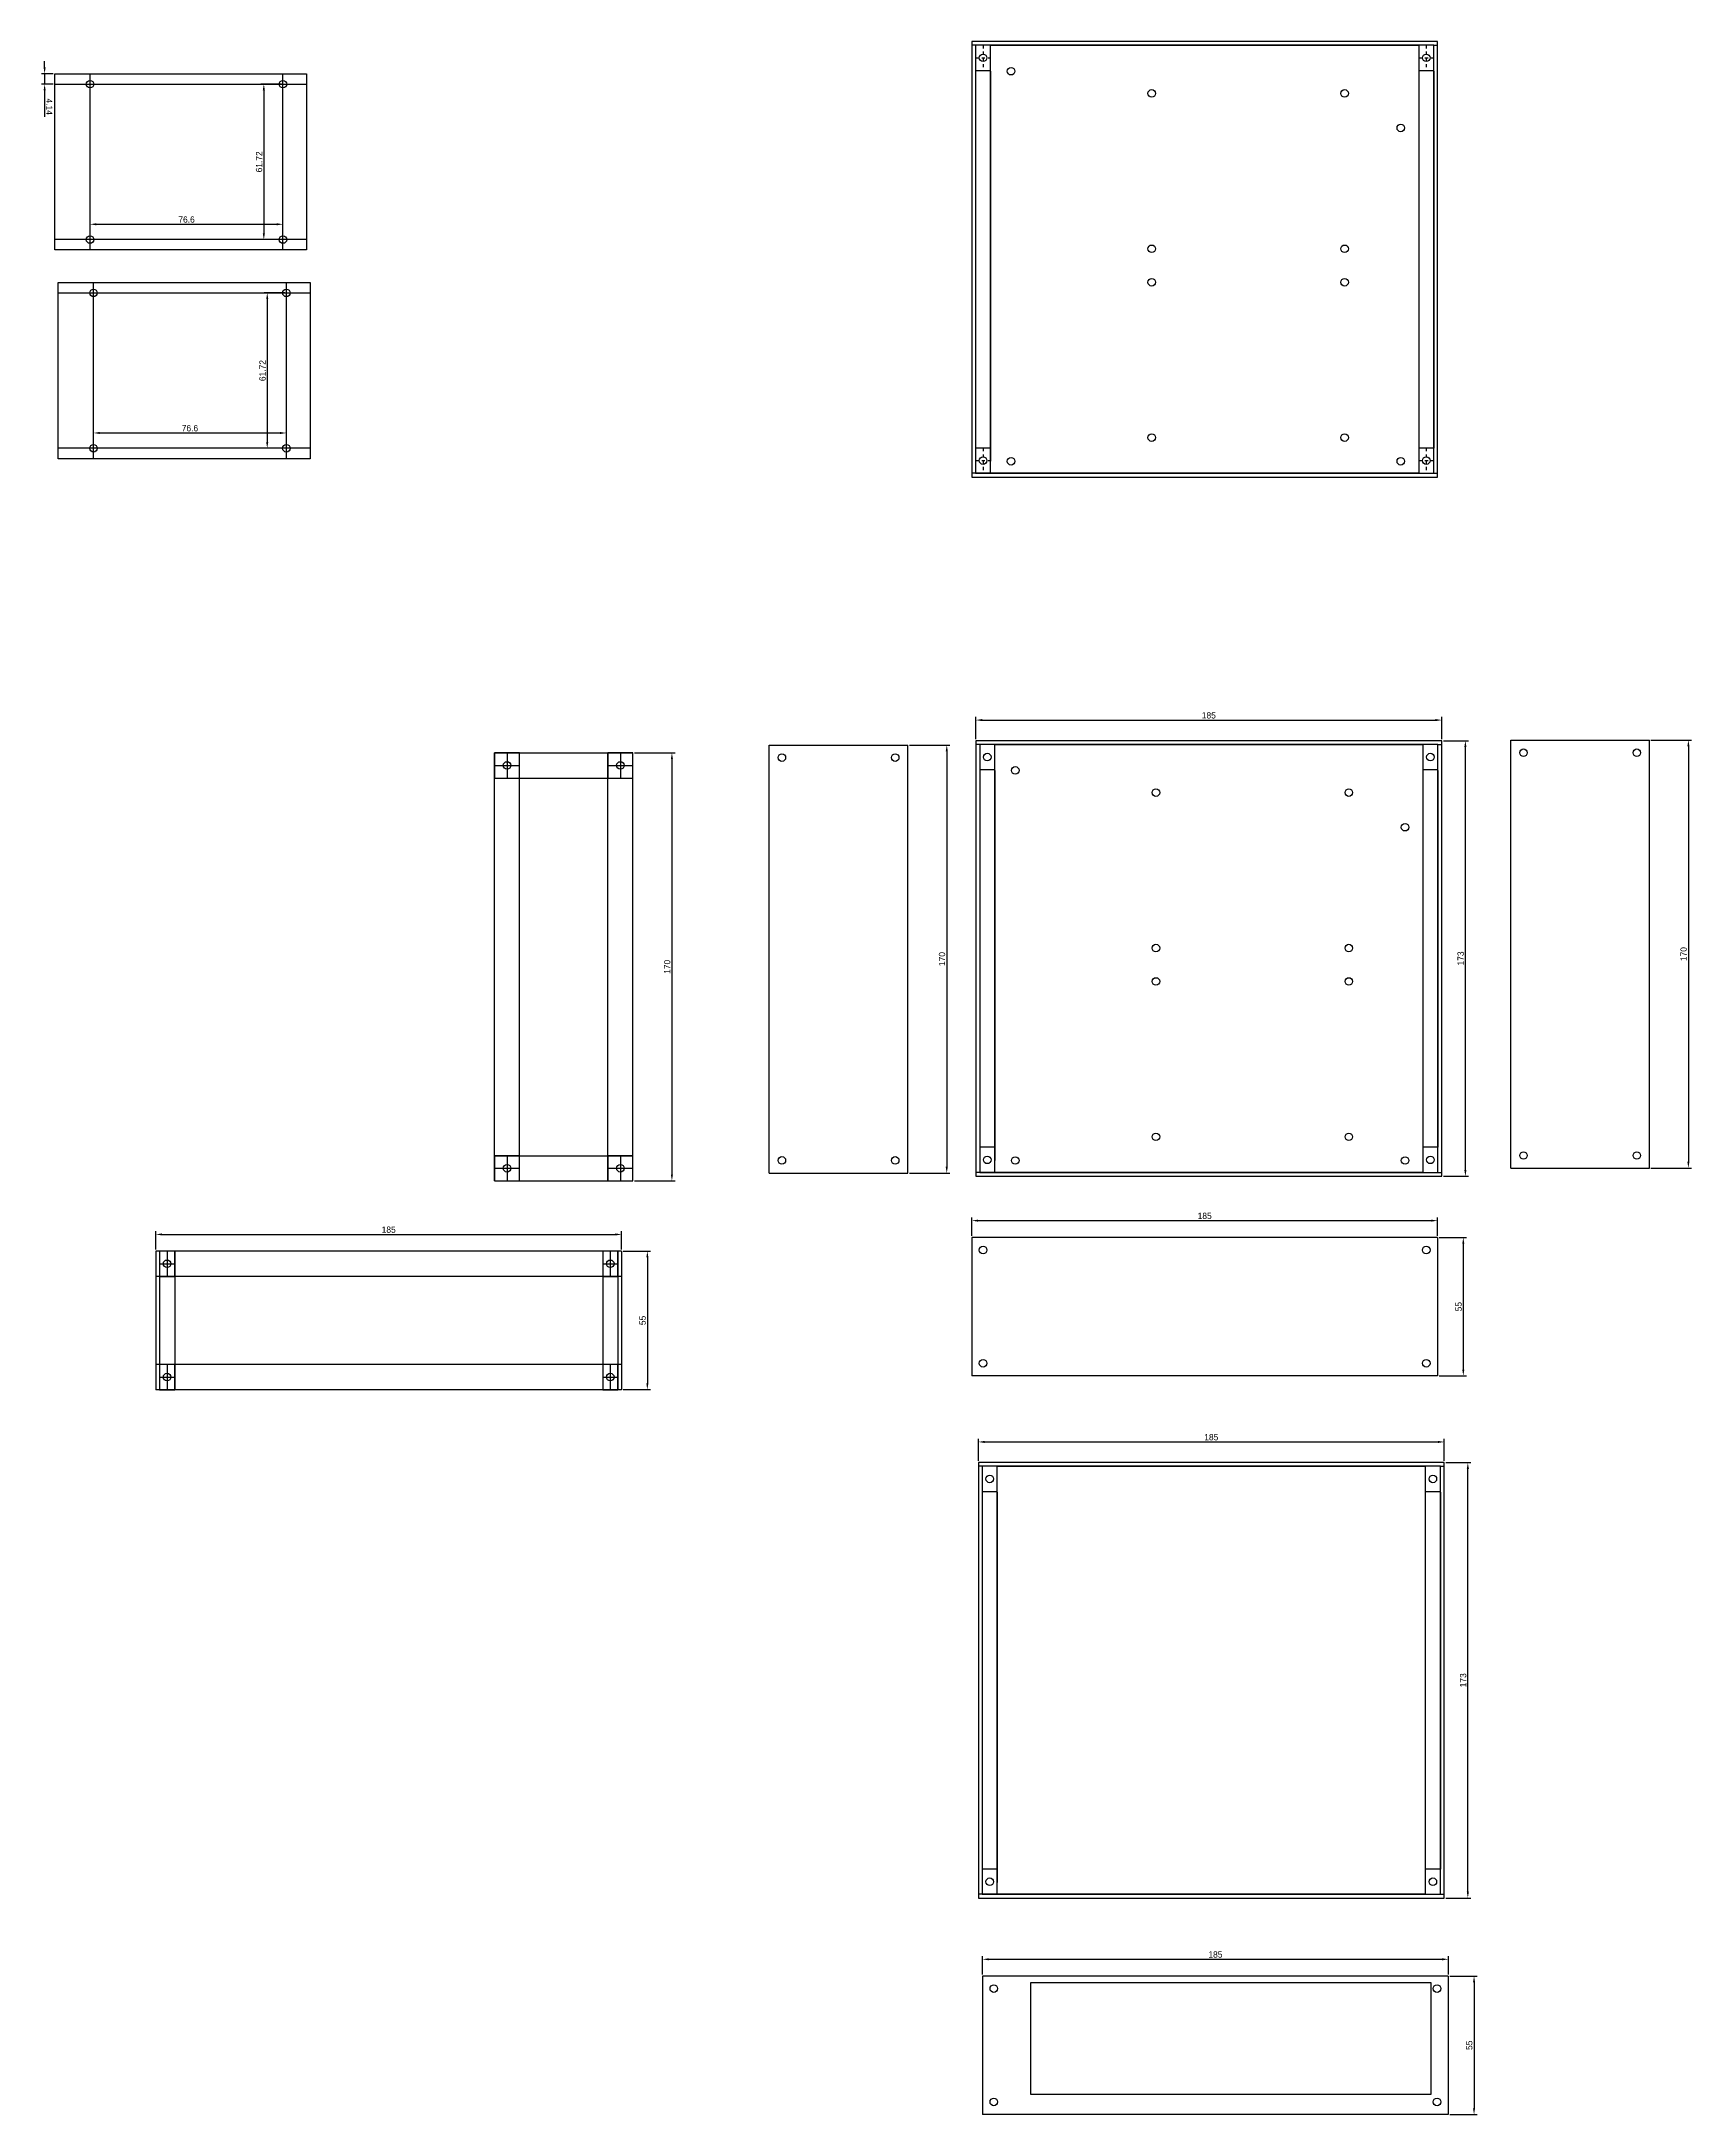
# Model space of a CAD drawing. Header units: millimetres. Extents: x 34 to 5984, y -3597 to 314.
# Drawn here: x 922 to 1578, y -533 to 291 of the extents above; entities that cross this region are included whole.
import ezdxf

# ---------------------------------------------------------------- set-up
doc = ezdxf.new("R2010")
doc.units = ezdxf.units.MM
doc.linetypes.add('JIS_02_1.2', pattern=[2.5, 1.25, -1.25])
doc.dimstyles.new('ISO-25', dxfattribs={"dimtxt": 2.5, "dimasz": 2.5, "dimexe": 1.25, "dimexo": 0.625, "dimtad": 1, "dimdsep": 46, "dimtxsty": 'Standard', "dimcen": 2.5, "dimadec": 0, "dimazin": 0, "dimtfac": 1, "dimtmove": 0, "dimatfit": 3, "dimfxl": 1, "dimarcsym": 0})

# ---------------------------------------------------------------- blocks, each defined once
blk = doc.blocks.new('*D26')
at = {"color": 0, "lineweight": -2, "transparency": 16777216}
for p, q in [((923.57, 280.35), (923.57, 282.85)), ((927, 277.85), (922.32, 277.85)), ((927, 273.71), (922.32, 273.71)), ((923.57, 277.85), (923.57, 273.71)), ((923.57, 271.21), (923.57, 260.79))]:
    blk.add_line(p, q, dxfattribs=at)
at = {"color": 0, "transparency": 16777216}
for points in [[(923.99, 280.35), (923.16, 280.35), (923.57, 277.85)], [(923.99, 271.21), (923.16, 271.21), (923.57, 273.71)]]:
    blk.add_solid(points, dxfattribs=at)
at = {"layer": 'Defpoints', "color": 0, "transparency": 16777216}
for p in [(923.57, 273.71), (927.63, 277.85), (927.63, 273.71)]:
    blk.add_point(p, dxfattribs=at)
at = {"color": 0, "transparency": 16777216, "insert": (925.45, 264.75), "char_height": 2.5, "attachment_point": 5, "rotation": 270.00009}
blk.add_mtext('4.14', dxfattribs=at)
blk = doc.blocks.new('*D27')
at = {"color": 0, "lineweight": -2, "transparency": 16777216}
for p, q in [((1017.6, 273.71), (1009.38, 273.71)), ((1010.63, 271.21), (1010.63, 214.49)), ((1017.6, 211.99), (1009.38, 211.99))]:
    blk.add_line(p, q, dxfattribs=at)
at = {"color": 0, "transparency": 16777216}
for points in [[(1010.21, 271.21), (1011.05, 271.21), (1010.63, 273.71)], [(1010.21, 214.49), (1011.05, 214.49), (1010.63, 211.99)]]:
    blk.add_solid(points, dxfattribs=at)
at = {"layer": 'Defpoints', "color": 0, "transparency": 16777216}
for p in [(1018.23, 273.71), (1010.63, 211.99), (1018.23, 211.99)]:
    blk.add_point(p, dxfattribs=at)
at = {"color": 0, "transparency": 16777216, "insert": (1008.75, 242.85), "char_height": 2.5, "attachment_point": 5, "rotation": 90}
blk.add_mtext('61.72', dxfattribs=at)
blk = doc.blocks.new('*D28')
at = {"color": 0, "lineweight": -2, "transparency": 16777216}
for p, q in [((941.63, 212.61), (941.63, 219.3)), ((944.13, 218.05), (1015.73, 218.05)), ((1018.23, 212.61), (1018.23, 219.3))]:
    blk.add_line(p, q, dxfattribs=at)
at = {"color": 0, "transparency": 16777216}
for points in [[(944.13, 218.47), (944.13, 217.64), (941.63, 218.05)], [(1015.73, 218.47), (1015.73, 217.64), (1018.23, 218.05)]]:
    blk.add_solid(points, dxfattribs=at)
at = {"layer": 'Defpoints', "color": 0, "transparency": 16777216}
for p in [(1018.23, 218.05), (941.63, 211.99), (1018.23, 211.99)]:
    blk.add_point(p, dxfattribs=at)
at = {"color": 0, "transparency": 16777216, "insert": (979.93, 219.93), "char_height": 2.5, "attachment_point": 5}
blk.add_mtext('76.6', dxfattribs=at)
blk = doc.blocks.new('*D39')
at = {"color": 0, "lineweight": -2, "transparency": 16777216}
for p, q in [((1018.95, 190.81), (1010.73, 190.81)), ((1011.98, 188.31), (1011.98, 131.59)), ((1018.95, 129.09), (1010.73, 129.09))]:
    blk.add_line(p, q, dxfattribs=at)
at = {"color": 0, "transparency": 16777216}
for points in [[(1011.56, 188.31), (1012.4, 188.31), (1011.98, 190.81)], [(1011.56, 131.59), (1012.4, 131.59), (1011.98, 129.09)]]:
    blk.add_solid(points, dxfattribs=at)
at = {"layer": 'Defpoints', "color": 0, "transparency": 16777216}
for p in [(1019.58, 190.81), (1011.98, 129.09), (1019.58, 129.09)]:
    blk.add_point(p, dxfattribs=at)
at = {"color": 0, "transparency": 16777216, "insert": (1010.1, 159.95), "char_height": 2.5, "attachment_point": 5, "rotation": 90}
blk.add_mtext('61.72', dxfattribs=at)
blk = doc.blocks.new('*D40')
at = {"color": 0, "lineweight": -2, "transparency": 16777216}
for p, q in [((942.98, 129.72), (942.98, 136.41)), ((945.48, 135.16), (1017.08, 135.16)), ((1019.58, 129.72), (1019.58, 136.41))]:
    blk.add_line(p, q, dxfattribs=at)
at = {"color": 0, "transparency": 16777216}
for points in [[(945.48, 135.57), (945.48, 134.74), (942.98, 135.16)], [(1017.08, 135.57), (1017.08, 134.74), (1019.58, 135.16)]]:
    blk.add_solid(points, dxfattribs=at)
at = {"layer": 'Defpoints', "color": 0, "transparency": 16777216}
for p in [(1019.58, 135.16), (942.98, 129.09), (1019.58, 129.09)]:
    blk.add_point(p, dxfattribs=at)
at = {"color": 0, "transparency": 16777216, "insert": (981.28, 137.03), "char_height": 2.5, "attachment_point": 5}
blk.add_mtext('76.6', dxfattribs=at)
blk = doc.blocks.new('*D70')
at = {"color": 0, "lineweight": -2, "transparency": 16777216}
for p, q in [((1293.41, 13.56), (1293.41, 22.37)), ((1295.91, 21.12), (1475.91, 21.12)), ((1478.41, 13.56), (1478.41, 22.37))]:
    blk.add_line(p, q, dxfattribs=at)
at = {"color": 0, "transparency": 16777216}
for points in [[(1295.91, 21.54), (1295.91, 20.7), (1293.41, 21.12)], [(1475.91, 21.54), (1475.91, 20.7), (1478.41, 21.12)]]:
    blk.add_solid(points, dxfattribs=at)
at = {"layer": 'Defpoints', "color": 0, "transparency": 16777216}
for p in [(1478.41, 21.12), (1293.41, 12.94), (1478.41, 12.94)]:
    blk.add_point(p, dxfattribs=at)
at = {"color": 0, "transparency": 16777216, "insert": (1385.91, 22.99), "char_height": 2.5, "attachment_point": 5}
blk.add_mtext('185', dxfattribs=at)
blk = doc.blocks.new('*D71')
at = {"color": 0, "lineweight": -2, "transparency": 16777216}
for p, q in [((1479.03, 12.94), (1489.04, 12.94)), ((1487.79, -157.56), (1487.79, 10.44)), ((1479.03, -160.06), (1489.04, -160.06))]:
    blk.add_line(p, q, dxfattribs=at)
at = {"color": 0, "transparency": 16777216}
for points in [[(1487.37, 10.44), (1488.21, 10.44), (1487.79, 12.94)], [(1487.37, -157.56), (1488.21, -157.56), (1487.79, -160.06)]]:
    blk.add_solid(points, dxfattribs=at)
at = {"layer": 'Defpoints', "color": 0, "transparency": 16777216}
for p in [(1478.41, 12.94), (1487.79, 12.94), (1478.41, -160.06)]:
    blk.add_point(p, dxfattribs=at)
at = {"color": 0, "transparency": 16777216, "insert": (1485.92, -73.56), "char_height": 2.5, "attachment_point": 5, "rotation": 90}
blk.add_mtext('173', dxfattribs=at)
blk = doc.blocks.new('*D74')
at = {"color": 0, "lineweight": -2, "transparency": 16777216}
for p, q in [((967.72, -189.22), (967.72, -181.93)), ((970.22, -183.18), (1150.22, -183.18)), ((1152.72, -189.22), (1152.72, -181.93))]:
    blk.add_line(p, q, dxfattribs=at)
at = {"color": 0, "transparency": 16777216}
for points in [[(970.22, -182.77), (970.22, -183.6), (967.72, -183.18)], [(1150.22, -182.77), (1150.22, -183.6), (1152.72, -183.18)]]:
    blk.add_solid(points, dxfattribs=at)
at = {"layer": 'Defpoints', "color": 0, "transparency": 16777216}
for p in [(1152.72, -183.18), (967.72, -189.84), (1152.72, -189.84)]:
    blk.add_point(p, dxfattribs=at)
at = {"color": 0, "transparency": 16777216, "insert": (1060.22, -181.31), "char_height": 2.5, "attachment_point": 5}
blk.add_mtext('185', dxfattribs=at)
blk = doc.blocks.new('*D75')
at = {"color": 0, "lineweight": -2, "transparency": 16777216}
for p, q in [((1153.35, -189.84), (1164.18, -189.84)), ((1162.93, -192.34), (1162.93, -242.34)), ((1153.35, -244.84), (1164.18, -244.84))]:
    blk.add_line(p, q, dxfattribs=at)
at = {"color": 0, "transparency": 16777216}
for points in [[(1162.52, -192.34), (1163.35, -192.34), (1162.93, -189.84)], [(1162.52, -242.34), (1163.35, -242.34), (1162.93, -244.84)]]:
    blk.add_solid(points, dxfattribs=at)
at = {"layer": 'Defpoints', "color": 0, "transparency": 16777216}
for p in [(1152.72, -189.84), (1152.72, -244.84), (1162.93, -244.84)]:
    blk.add_point(p, dxfattribs=at)
at = {"color": 0, "transparency": 16777216, "insert": (1161.06, -217.34), "char_height": 2.5, "attachment_point": 5, "rotation": 90}
blk.add_mtext('55', dxfattribs=at)
blk = doc.blocks.new('*D76')
at = {"color": 0, "lineweight": -2, "transparency": 16777216}
for p, q in [((1294.38, -273.16), (1294.38, -264.36)), ((1296.88, -265.61), (1476.88, -265.61)), ((1479.38, -273.16), (1479.38, -264.36))]:
    blk.add_line(p, q, dxfattribs=at)
at = {"color": 0, "transparency": 16777216}
for points in [[(1296.88, -265.19), (1296.88, -266.02), (1294.38, -265.61)], [(1476.88, -265.19), (1476.88, -266.02), (1479.38, -265.61)]]:
    blk.add_solid(points, dxfattribs=at)
at = {"layer": 'Defpoints', "color": 0, "transparency": 16777216}
for p in [(1479.38, -265.61), (1294.38, -273.79), (1479.38, -273.79)]:
    blk.add_point(p, dxfattribs=at)
at = {"color": 0, "transparency": 16777216, "insert": (1386.88, -263.73), "char_height": 2.5, "attachment_point": 5}
blk.add_mtext('185', dxfattribs=at)
blk = doc.blocks.new('*D77')
at = {"color": 0, "lineweight": -2, "transparency": 16777216}
for p, q in [((1480, -273.79), (1490.01, -273.79)), ((1488.76, -444.29), (1488.76, -276.29)), ((1480, -446.79), (1490.01, -446.79))]:
    blk.add_line(p, q, dxfattribs=at)
at = {"color": 0, "transparency": 16777216}
for points in [[(1488.34, -276.29), (1489.18, -276.29), (1488.76, -273.79)], [(1488.34, -444.29), (1489.18, -444.29), (1488.76, -446.79)]]:
    blk.add_solid(points, dxfattribs=at)
at = {"layer": 'Defpoints', "color": 0, "transparency": 16777216}
for p in [(1479.38, -273.79), (1488.76, -273.79), (1479.38, -446.79)]:
    blk.add_point(p, dxfattribs=at)
at = {"color": 0, "transparency": 16777216, "insert": (1486.89, -360.29), "char_height": 2.5, "attachment_point": 5, "rotation": 90}
blk.add_mtext('173', dxfattribs=at)
blk = doc.blocks.new('*D82')
at = {"color": 0, "lineweight": -2, "transparency": 16777216}
for p, q in [((1291.75, -183.74), (1291.75, -176.45)), ((1294.25, -177.7), (1474.25, -177.7)), ((1476.75, -183.74), (1476.75, -176.45))]:
    blk.add_line(p, q, dxfattribs=at)
at = {"color": 0, "transparency": 16777216}
for points in [[(1294.25, -177.29), (1294.25, -178.12), (1291.75, -177.7)], [(1474.25, -177.29), (1474.25, -178.12), (1476.75, -177.7)]]:
    blk.add_solid(points, dxfattribs=at)
at = {"layer": 'Defpoints', "color": 0, "transparency": 16777216}
for p in [(1476.75, -177.7), (1291.75, -184.37), (1476.75, -184.37)]:
    blk.add_point(p, dxfattribs=at)
at = {"color": 0, "transparency": 16777216, "insert": (1384.25, -175.83), "char_height": 2.5, "attachment_point": 5}
blk.add_mtext('185', dxfattribs=at)
blk = doc.blocks.new('*D83')
at = {"color": 0, "lineweight": -2, "transparency": 16777216}
for p, q in [((1477.38, -184.37), (1488.21, -184.37)), ((1486.96, -186.87), (1486.96, -236.87)), ((1477.38, -239.37), (1488.21, -239.37))]:
    blk.add_line(p, q, dxfattribs=at)
at = {"color": 0, "transparency": 16777216}
for points in [[(1486.55, -186.87), (1487.38, -186.87), (1486.96, -184.37)], [(1486.55, -236.87), (1487.38, -236.87), (1486.96, -239.37)]]:
    blk.add_solid(points, dxfattribs=at)
at = {"layer": 'Defpoints', "color": 0, "transparency": 16777216}
for p in [(1476.75, -184.37), (1476.75, -239.37), (1486.96, -239.37)]:
    blk.add_point(p, dxfattribs=at)
at = {"color": 0, "transparency": 16777216, "insert": (1485.09, -211.87), "char_height": 2.5, "attachment_point": 5, "rotation": 90}
blk.add_mtext('55', dxfattribs=at)
blk = doc.blocks.new('*D84')
at = {"color": 0, "lineweight": -2, "transparency": 16777216}
for p, q in [((1157.83, 8.1), (1173.93, 8.1)), ((1172.68, 5.6), (1172.68, -159.4)), ((1157.83, -161.9), (1173.93, -161.9))]:
    blk.add_line(p, q, dxfattribs=at)
at = {"color": 0, "transparency": 16777216}
for points in [[(1172.27, 5.6), (1173.1, 5.6), (1172.68, 8.1)], [(1172.27, -159.4), (1173.1, -159.4), (1172.68, -161.9)]]:
    blk.add_solid(points, dxfattribs=at)
at = {"layer": 'Defpoints', "color": 0, "transparency": 16777216}
for p in [(1157.21, 8.1), (1157.21, -161.9), (1172.68, -161.9)]:
    blk.add_point(p, dxfattribs=at)
at = {"color": 0, "transparency": 16777216, "insert": (1170.81, -76.9), "char_height": 2.5, "attachment_point": 5, "rotation": 90}
blk.add_mtext('170', dxfattribs=at)
blk = doc.blocks.new('*D85')
at = {"color": 0, "lineweight": -2, "transparency": 16777216}
for p, q in [((1266.98, 11.21), (1283.08, 11.21)), ((1281.83, 8.71), (1281.83, -156.29)), ((1266.98, -158.79), (1283.08, -158.79))]:
    blk.add_line(p, q, dxfattribs=at)
at = {"color": 0, "transparency": 16777216}
for points in [[(1281.41, 8.71), (1282.25, 8.71), (1281.83, 11.21)], [(1281.41, -156.29), (1282.25, -156.29), (1281.83, -158.79)]]:
    blk.add_solid(points, dxfattribs=at)
at = {"layer": 'Defpoints', "color": 0, "transparency": 16777216}
for p in [(1266.35, 11.21), (1266.35, -158.79), (1281.83, -158.79)]:
    blk.add_point(p, dxfattribs=at)
at = {"color": 0, "transparency": 16777216, "insert": (1279.96, -73.79), "char_height": 2.5, "attachment_point": 5, "rotation": 90}
blk.add_mtext('170', dxfattribs=at)
blk = doc.blocks.new('*D86')
at = {"color": 0, "lineweight": -2, "transparency": 16777216}
for p, q in [((1561.49, 13.17), (1577.59, 13.17)), ((1576.34, 10.67), (1576.34, -154.33)), ((1561.49, -156.83), (1577.59, -156.83))]:
    blk.add_line(p, q, dxfattribs=at)
at = {"color": 0, "transparency": 16777216}
for points in [[(1575.93, 10.67), (1576.76, 10.67), (1576.34, 13.17)], [(1575.93, -154.33), (1576.76, -154.33), (1576.34, -156.83)]]:
    blk.add_solid(points, dxfattribs=at)
at = {"layer": 'Defpoints', "color": 0, "transparency": 16777216}
for p in [(1560.87, 13.17), (1560.87, -156.83), (1576.34, -156.83)]:
    blk.add_point(p, dxfattribs=at)
at = {"color": 0, "transparency": 16777216, "insert": (1574.47, -71.83), "char_height": 2.5, "attachment_point": 5, "rotation": 90}
blk.add_mtext('170', dxfattribs=at)
blk = doc.blocks.new('*D103')
at = {"color": 0, "lineweight": -2, "transparency": 16777216}
for p, q in [((1296.02, -477.14), (1296.02, -469.85)), ((1298.52, -471.1), (1478.52, -471.1)), ((1481.02, -477.14), (1481.02, -469.85))]:
    blk.add_line(p, q, dxfattribs=at)
at = {"color": 0, "transparency": 16777216}
for points in [[(1298.52, -470.68), (1298.52, -471.52), (1296.02, -471.1)], [(1478.52, -470.68), (1478.52, -471.52), (1481.02, -471.1)]]:
    blk.add_solid(points, dxfattribs=at)
at = {"layer": 'Defpoints', "color": 0, "transparency": 16777216}
for p in [(1481.02, -471.1), (1296.02, -477.76), (1481.02, -477.76)]:
    blk.add_point(p, dxfattribs=at)
at = {"color": 0, "transparency": 16777216, "insert": (1388.52, -469.22), "char_height": 2.5, "attachment_point": 5}
blk.add_mtext('185', dxfattribs=at)
blk = doc.blocks.new('*D104')
at = {"color": 0, "lineweight": -2, "transparency": 16777216}
for p, q in [((1481.64, -477.76), (1492.48, -477.76)), ((1491.23, -480.26), (1491.23, -530.26)), ((1481.64, -532.76), (1492.48, -532.76))]:
    blk.add_line(p, q, dxfattribs=at)
at = {"color": 0, "transparency": 16777216}
for points in [[(1490.81, -480.26), (1491.64, -480.26), (1491.23, -477.76)], [(1490.81, -530.26), (1491.64, -530.26), (1491.23, -532.76)]]:
    blk.add_solid(points, dxfattribs=at)
at = {"layer": 'Defpoints', "color": 0, "transparency": 16777216}
for p in [(1481.02, -477.76), (1481.02, -532.76), (1491.23, -532.76)]:
    blk.add_point(p, dxfattribs=at)
at = {"color": 0, "transparency": 16777216, "insert": (1489.35, -505.26), "char_height": 2.5, "attachment_point": 5, "rotation": 90}
blk.add_mtext('55', dxfattribs=at)

msp = doc.modelspace()

# ---------------------------------------------------------------- linework, layer by layer
at = {"color": 4}
for p, q in [((1476.737, 290.67), (1291.737, 290.67)), ((1291.737, 290.67), (1291.737, 117.67)), ((1293.237, 289.17), (1291.737, 289.17)), ((1293.237, 289.17), (1293.237, 119.17)), ((1475.237, 289.17), (1293.237, 289.17)), ((1475.237, 119.17), (1475.237, 289.17)), ((1475.237, 289.17), (1476.737, 289.17)), ((1476.737, 117.67), (1476.737, 290.67)), ((1293.237, 119.17), (1291.737, 119.17)), ((1291.737, 117.67), (1476.737, 117.67)), ((1293.237, 119.17), (1475.237, 119.17)), ((1475.237, 119.17), (1476.737, 119.17)), ((1294.91, 11.438), (1293.41, 11.438)), ((1294.91, 11.438), (1294.91, -158.562)), ((1476.91, 11.438), (1294.91, 11.438)), ((1476.91, -158.562), (1476.91, 11.438)), ((1476.91, 11.438), (1478.41, 11.438)), ((1102.206, 8.097), (1102.206, -1.903)), ((1112.206, 8.097), (1102.206, 8.097)), ((1102.206, 3.097), (1112.206, 3.097)), ((1107.206, 8.097), (1107.206, -1.903)), ((1112.206, -1.903), (1112.206, 8.097)), ((1147.206, 8.097), (1147.206, -1.903)), ((1157.206, 8.097), (1147.206, 8.097)), ((1147.206, 3.097), (1157.206, 3.097)), ((1152.206, 8.097), (1152.206, -1.903)), ((1157.206, -1.903), (1157.206, 8.097)), ((1102.206, -1.903), (1112.206, -1.903)), ((1147.206, -1.903), (1157.206, -1.903)), ((1102.206, -151.903), (1102.206, -161.903)), ((1112.206, -151.903), (1102.206, -151.903)), ((1107.206, -151.903), (1107.206, -161.903)), ((1112.206, -161.903), (1112.206, -151.903)), ((1147.206, -151.903), (1147.206, -161.903)), ((1157.206, -151.903), (1147.206, -151.903)), ((1152.206, -151.903), (1152.206, -161.903)), ((1157.206, -161.903), (1157.206, -151.903)), ((1102.206, -156.903), (1112.206, -156.903)), ((1102.206, -161.903), (1112.206, -161.903)), ((1147.206, -156.903), (1157.206, -156.903)), ((1147.206, -161.903), (1157.206, -161.903)), ((1294.91, -158.562), (1293.41, -158.562)), ((1294.91, -158.562), (1476.91, -158.562)), ((1476.91, -158.562), (1478.41, -158.562)), ((969.222, -189.844), (969.222, -199.844)), ((975.222, -189.844), (969.222, -189.844)), ((969.222, -194.844), (975.222, -194.844)), ((972.222, -189.844), (972.222, -199.844)), ((975.222, -199.844), (975.222, -189.844)), ((1145.222, -189.844), (1145.222, -199.844)), ((1151.222, -189.844), (1145.222, -189.844)), ((1145.222, -194.844), (1151.222, -194.844)), ((1148.222, -189.844), (1148.222, -199.844)), ((1151.222, -199.844), (1151.222, -189.844)), ((969.222, -199.844), (975.222, -199.844)), ((1145.222, -199.844), (1151.222, -199.844)), ((969.222, -234.844), (969.222, -244.844)), ((975.222, -234.844), (969.222, -234.844)), ((972.222, -234.844), (972.222, -244.844)), ((975.222, -244.844), (975.222, -234.844)), ((1145.222, -234.844), (1145.222, -244.844)), ((1151.222, -234.844), (1145.222, -234.844)), ((1148.222, -234.844), (1148.222, -244.844)), ((1151.222, -244.844), (1151.222, -234.844)), ((969.222, -239.844), (975.222, -239.844)), ((969.222, -244.844), (975.222, -244.844)), ((1145.222, -239.844), (1151.222, -239.844)), ((1145.222, -244.844), (1151.222, -244.844)), ((1479.379, -273.788), (1294.379, -273.788)), ((1294.379, -273.788), (1294.379, -446.788)), ((1295.879, -275.288), (1294.379, -275.288)), ((1295.879, -275.288), (1295.879, -445.288)), ((1477.879, -275.288), (1295.879, -275.288)), ((1477.879, -445.288), (1477.879, -275.288)), ((1477.879, -275.288), (1479.379, -275.288)), ((1479.379, -446.788), (1479.379, -273.788)), ((1295.879, -445.288), (1294.379, -445.288)), ((1294.379, -446.788), (1479.379, -446.788)), ((1295.879, -445.288), (1477.879, -445.288)), ((1477.879, -445.288), (1479.379, -445.288))]:
    msp.add_line(p, q, dxfattribs=at)
for p, q in [((1293.237, 289.17), (1293.237, 279.17)), ((1299.237, 289.17), (1293.237, 289.17)), ((1299.237, 279.17), (1299.237, 289.17)), ((1469.237, 289.17), (1469.237, 279.17)), ((1475.237, 289.17), (1469.237, 289.17)), ((1475.237, 279.17), (1475.237, 289.17)), ((927.628, 277.848), (1027.628, 277.848)), ((927.628, 207.848), (927.628, 277.848)), ((927.628, 273.708), (1027.628, 273.708)), ((941.628, 207.848), (941.628, 277.848)), ((1018.228, 207.848), (1018.228, 277.848)), ((1027.628, 277.848), (1027.628, 207.848)), ((1293.237, 279.17), (1299.237, 279.17)), ((1293.237, 279.17), (1293.237, 129.17)), ((1299.237, 278.86), (1299.237, 256.3)), ((1299.237, 278.86), (1299.237, 123.92)), ((1469.237, 279.17), (1475.237, 279.17)), ((1475.237, 278.86), (1475.237, 129.17)), ((1027.628, 211.988), (927.628, 211.988)), ((1027.628, 207.848), (927.628, 207.848)), ((928.98, 194.952), (1028.98, 194.952)), ((928.98, 124.952), (928.98, 194.952)), ((928.98, 190.812), (1028.98, 190.812)), ((942.98, 124.952), (942.98, 194.952)), ((1019.58, 124.952), (1019.58, 194.952)), ((1028.98, 194.952), (1028.98, 124.952)), ((1028.98, 129.092), (928.98, 129.092)), ((1028.98, 124.952), (928.98, 124.952)), ((1293.237, 129.17), (1293.237, 119.17)), ((1299.237, 129.17), (1293.237, 129.17)), ((1299.237, 119.17), (1299.237, 129.17)), ((1469.237, 129.17), (1469.237, 119.17)), ((1475.237, 129.17), (1469.237, 129.17)), ((1475.237, 119.17), (1475.237, 129.17)), ((1299.237, 119.17), (1293.237, 119.17)), ((1293.237, 119.17), (1299.237, 119.17)), ((1469.237, 119.17), (1475.237, 119.17)), ((1211.354, -158.789), (1211.354, 11.211)), ((1211.354, 11.211), (1266.354, 11.211)), ((1266.354, -158.789), (1266.354, 11.211)), ((1478.41, 12.938), (1293.41, 12.938)), ((1293.41, 12.938), (1293.41, -160.062)), ((1294.91, 11.438), (1294.91, 1.438)), ((1300.91, 11.438), (1294.91, 11.438)), ((1300.91, 1.438), (1300.91, 11.438)), ((1470.91, 11.438), (1470.91, 1.438)), ((1476.91, 11.438), (1470.91, 11.438)), ((1476.91, 1.438), (1476.91, 11.438)), ((1478.41, -160.062), (1478.41, 12.938)), ((1505.866, -156.832), (1505.866, 13.168)), ((1505.866, 13.168), (1560.866, 13.168)), ((1560.866, -156.832), (1560.866, 13.168)), ((1102.206, -161.903), (1102.206, 8.097)), ((1102.206, 8.097), (1157.206, 8.097)), ((1112.206, -161.903), (1112.206, 8.097)), ((1147.206, -161.903), (1147.206, 8.097)), ((1157.206, -161.903), (1157.206, 8.097)), ((1294.91, 1.438), (1300.91, 1.438)), ((1294.91, 1.438), (1294.91, -148.562)), ((1300.91, 1.128), (1300.91, -21.432)), ((1300.91, 1.128), (1300.91, -153.812)), ((1470.91, 1.438), (1476.91, 1.438)), ((1476.91, 1.128), (1476.91, -148.562)), ((1102.206, -1.903), (1157.206, -1.903)), ((1102.206, -151.903), (1157.206, -151.903)), ((1294.91, -148.562), (1294.91, -158.562)), ((1300.91, -148.562), (1294.91, -148.562)), ((1300.91, -158.562), (1300.91, -148.562)), ((1470.91, -148.562), (1470.91, -158.562)), ((1476.91, -148.562), (1470.91, -148.562)), ((1476.91, -158.562), (1476.91, -148.562)), ((1102.206, -161.903), (1157.206, -161.903)), ((1211.354, -158.789), (1266.354, -158.789)), ((1293.41, -160.062), (1478.41, -160.062)), ((1300.91, -158.562), (1294.91, -158.562)), ((1294.91, -158.562), (1300.91, -158.562)), ((1470.91, -158.562), (1476.91, -158.562)), ((1505.866, -156.832), (1560.866, -156.832)), ((1476.753, -184.365), (1291.753, -184.365)), ((1291.753, -184.365), (1291.753, -239.365)), ((1476.753, -184.365), (1476.753, -239.365)), ((1152.722, -189.844), (967.722, -189.844)), ((967.722, -189.844), (967.722, -244.844)), ((969.222, -189.844), (969.222, -244.844)), ((975.222, -189.844), (975.222, -244.844)), ((1145.222, -189.844), (1145.222, -244.844)), ((1151.222, -189.844), (1151.222, -244.844)), ((1152.722, -189.844), (1152.722, -244.844)), ((1152.722, -199.844), (967.722, -199.844)), ((1152.722, -234.844), (967.722, -234.844)), ((1152.722, -244.844), (967.722, -244.844)), ((1476.753, -239.365), (1291.753, -239.365)), ((1295.879, -275.288), (1295.879, -285.288)), ((1301.879, -275.288), (1295.879, -275.288)), ((1301.879, -285.288), (1301.879, -275.288)), ((1471.879, -275.288), (1471.879, -285.288)), ((1477.879, -275.288), (1471.879, -275.288)), ((1477.879, -285.288), (1477.879, -275.288)), ((1295.879, -285.288), (1301.879, -285.288)), ((1295.879, -285.288), (1295.879, -435.288)), ((1301.879, -285.598), (1301.879, -308.158)), ((1301.879, -285.598), (1301.879, -440.538)), ((1471.879, -285.288), (1477.879, -285.288)), ((1477.879, -285.598), (1477.879, -435.288)), ((1295.879, -435.288), (1295.879, -445.288)), ((1301.879, -435.288), (1295.879, -435.288)), ((1301.879, -445.288), (1301.879, -435.288)), ((1471.879, -435.288), (1471.879, -445.288)), ((1477.879, -435.288), (1471.879, -435.288)), ((1477.879, -445.288), (1477.879, -435.288)), ((1301.879, -445.288), (1295.879, -445.288)), ((1295.879, -445.288), (1301.879, -445.288)), ((1471.879, -445.288), (1477.879, -445.288)), ((1481.015, -477.762), (1296.015, -477.762)), ((1296.015, -477.762), (1296.015, -532.762)), ((1315.265, -480.312), (1474.015, -480.312)), ((1315.265, -524.762), (1315.265, -480.312)), ((1474.015, -480.312), (1474.015, -524.762)), ((1481.015, -477.762), (1481.015, -532.762)), ((1474.015, -524.762), (1315.265, -524.762)), ((1481.015, -532.762), (1296.015, -532.762))]:
    msp.add_line(p, q)
at = {"linetype": 'JIS_02_1.2'}
for p, q in [((1296.237, 289.17), (1296.237, 279.17)), ((1472.237, 289.17), (1472.237, 279.17)), ((1293.237, 284.17), (1299.237, 284.17)), ((1469.237, 284.17), (1475.237, 284.17)), ((1293.237, 124.17), (1299.237, 124.17)), ((1296.237, 129.17), (1296.237, 119.17)), ((1469.237, 124.17), (1475.237, 124.17)), ((1472.237, 129.17), (1472.237, 119.17))]:
    msp.add_line(p, q, dxfattribs=at)
at = {"color": 1}
for p, q in [((1299.237, 289.17), (1469.237, 289.17)), ((1299.237, 119.17), (1299.237, 289.17)), ((1469.237, 289.17), (1469.237, 119.17)), ((1469.237, 119.17), (1299.237, 119.17)), ((1300.91, 11.438), (1470.91, 11.438)), ((1300.91, -158.562), (1300.91, 11.438)), ((1470.91, 11.438), (1470.91, -158.562)), ((1470.91, -158.562), (1300.91, -158.562)), ((1301.879, -275.288), (1471.879, -275.288)), ((1301.879, -445.288), (1301.879, -275.288)), ((1471.879, -275.288), (1471.879, -445.288)), ((1471.879, -445.288), (1301.879, -445.288))]:
    msp.add_line(p, q, dxfattribs=at)
for centre in [(1296.237, 284.17), (1307.357, 278.86), (1472.237, 284.17), (941.628, 273.708), (1018.228, 273.708), (1363.237, 270.03), (1439.837, 270.03), (1462.137, 256.3), (941.628, 211.988), (1018.228, 211.988), (1363.237, 208.31), (1439.837, 208.31), (942.98, 190.812), (1019.58, 190.812), (1363.237, 195.03), (1439.837, 195.03), (1363.237, 133.31), (1439.837, 133.31), (942.98, 129.092), (1019.58, 129.092), (1296.237, 124.17), (1307.357, 123.92), (1462.137, 123.92), (1472.237, 124.17), (1510.866, 8.168), (1555.866, 8.168), (1216.354, 6.211), (1261.354, 6.211), (1297.91, 6.438), (1309.03, 1.128), (1473.91, 6.438), (1364.91, -7.702), (1441.51, -7.702), (1463.81, -21.432), (1364.91, -69.422), (1441.51, -69.422), (1364.91, -82.702), (1441.51, -82.702), (1364.91, -144.422), (1441.51, -144.422), (1216.354, -153.789), (1261.354, -153.789), (1297.91, -153.562), (1309.03, -153.812), (1463.81, -153.812), (1473.91, -153.562), (1510.866, -151.832), (1555.866, -151.832), (1296.253, -189.365), (1472.253, -189.365), (1296.253, -234.365), (1472.253, -234.365), (1298.879, -280.288), (1474.879, -280.288), (1298.879, -440.288), (1474.879, -440.288), (1300.515, -482.762), (1476.515, -482.762), (1300.515, -527.762), (1476.515, -527.762)]:
    msp.add_circle(centre, 1.5, dxfattribs=at)
at = {"color": 4}
for centre in [(1107.206, 3.097), (1152.206, 3.097), (1107.206, -156.903), (1152.206, -156.903), (972.222, -194.844), (1148.222, -194.844), (972.222, -239.844), (1148.222, -239.844)]:
    msp.add_circle(centre, 1.5, dxfattribs=at)

# ---------------------------------------------------------------- dimensions: what is measured, and where the dimension line sits
dim = msp.add_aligned_dim(p1=(927.628, 277.848), p2=(927.628, 273.708), distance=-4.053, dimstyle='ISO-25')
dim.commit()
dim.dimension.update_dxf_attribs({"geometry": '*D26', "text_midpoint": (925.45, 264.749)})
for base, p1, p2, picture, middle in [((1010.629, 211.988), (1018.228, 273.708), (1018.228, 211.988), '*D27', (1008.754, 242.848)), ((1011.98, 129.092), (1019.58, 190.812), (1019.58, 129.092), '*D39', (1010.105, 159.952))]:
    dim = msp.add_linear_dim(base=base, p1=p1, p2=p2, angle=90, dimstyle='ISO-25')
    dim.commit()
    dim.dimension.update_dxf_attribs({"geometry": picture, "text_midpoint": middle})
for base, p1, p2, picture, middle in [((1018.228, 218.053), (941.628, 211.988), (1018.228, 211.988), '*D28', (979.928, 219.928)), ((1019.58, 135.157), (942.98, 129.092), (1019.58, 129.092), '*D40', (981.28, 137.032))]:
    dim = msp.add_linear_dim(base=base, p1=p1, p2=p2, dimstyle='ISO-25')
    dim.commit()
    dim.dimension.update_dxf_attribs({"geometry": picture, "text_midpoint": middle})
for base, p1, p2, picture, middle in [((1478.41, 21.119), (1293.41, 12.938), (1478.41, 12.938), '*D70', (1385.91, 22.994)), ((1152.722, -183.182), (967.722, -189.844), (1152.722, -189.844), '*D74', (1060.222, -181.307)), ((1476.753, -177.703), (1291.753, -184.365), (1476.753, -184.365), '*D82', (1384.253, -175.828)), ((1479.379, -265.607), (1294.379, -273.788), (1479.379, -273.788), '*D76', (1386.879, -263.732)), ((1481.015, -471.1), (1296.015, -477.762), (1481.015, -477.762), '*D103', (1388.515, -469.225))]:
    dim = msp.add_linear_dim(base=base, p1=p1, p2=p2, dimstyle='ISO-25', dxfattribs=at)
    dim.commit()
    dim.dimension.update_dxf_attribs({"geometry": picture, "text_midpoint": middle})
for p1, p2, distance, picture, middle in [((1266.354, 11.211), (1266.354, -158.789), 15.477, '*D85', (1279.956, -73.789)), ((1478.41, -160.062), (1478.41, 12.938), -9.382, '*D71', (1485.916, -73.562)), ((1560.866, 13.168), (1560.866, -156.832), 15.477, '*D86', (1574.468, -71.832)), ((1157.206, 8.097), (1157.206, -161.903), 15.477, '*D84', (1170.808, -76.903)), ((1479.379, -446.788), (1479.379, -273.788), -9.382, '*D77', (1486.885, -360.288))]:
    dim = msp.add_aligned_dim(p1=p1, p2=p2, distance=distance, dimstyle='ISO-25', dxfattribs=at)
    dim.commit()
    dim.dimension.update_dxf_attribs({"geometry": picture, "text_midpoint": middle})
for base, p1, p2, picture, middle in [((1486.964, -239.365), (1476.753, -184.365), (1476.753, -239.365), '*D83', (1485.089, -211.865)), ((1162.932, -244.844), (1152.722, -189.844), (1152.722, -244.844), '*D75', (1161.057, -217.344)), ((1491.226, -532.762), (1481.015, -477.762), (1481.015, -532.762), '*D104', (1489.351, -505.262))]:
    dim = msp.add_linear_dim(base=base, p1=p1, p2=p2, angle=90, dimstyle='ISO-25', dxfattribs=at)
    dim.commit()
    dim.dimension.update_dxf_attribs({"geometry": picture, "text_midpoint": middle})

doc.saveas('drawing.dxf')
